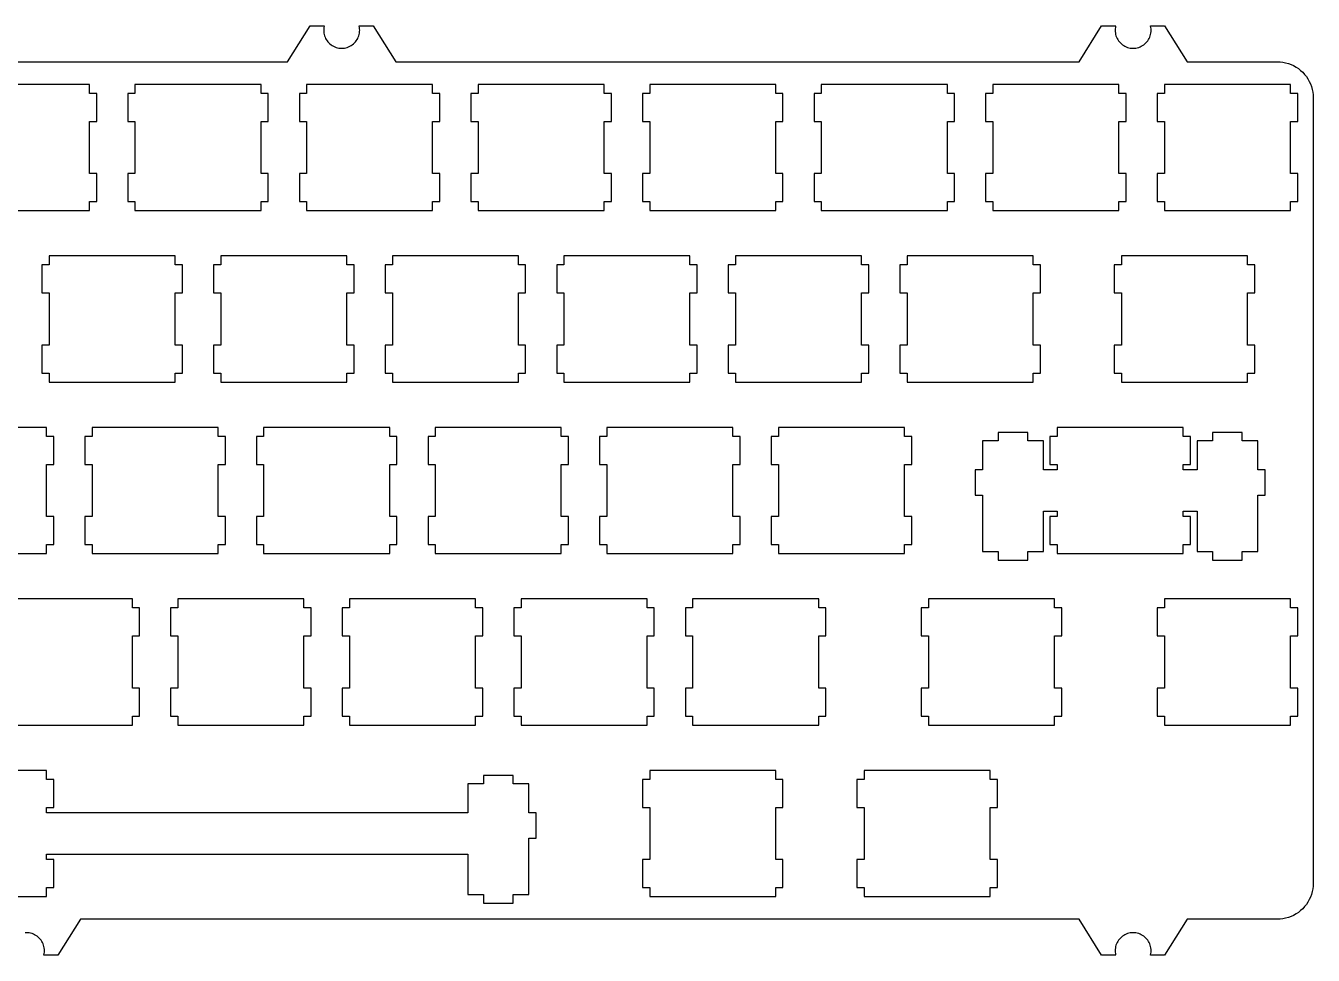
# Model space of a CAD drawing. Extents: x 0 to 286, y 0 to 103.
# Drawn here: x 142.9 to 285.8, y 0.1 to 103.3 of the extents above; entities that cross this region are included whole.
import ezdxf

# ---------------------------------------------------------------- set-up
doc = ezdxf.new("R2010")
doc.units = 0
doc.layers.get('0').update_dxf_attribs({"linetype": 'CONTINUOUS'})

msp = doc.modelspace()

# ---------------------------------------------------------------- linework, layer by layer
at = {"color": 0}
for p, q in [((171.97, 99.344), (174.469, 103.343)), ((174.469, 103.343), (176.033, 103.343)), ((175.975, 103), (175.97, 102.843)), ((175.995, 103.156), (175.975, 103)), ((176.025, 103.312), (175.995, 103.156)), ((176.033, 103.343), (176.025, 103.312)), ((179.915, 103.312), (179.906, 103.343)), ((179.906, 103.343), (181.47, 103.343)), ((179.944, 103.156), (179.915, 103.312)), ((179.964, 103), (179.944, 103.156)), ((179.97, 102.843), (179.964, 103)), ((181.47, 103.343), (183.969, 99.344)), ((259.846, 99.344), (262.345, 103.343)), ((262.345, 103.343), (263.91, 103.343)), ((263.852, 103), (263.846, 102.843)), ((263.87, 103.156), (263.852, 103)), ((263.901, 103.312), (263.87, 103.156)), ((263.91, 103.343), (263.901, 103.312)), ((267.79, 103.312), (267.781, 103.343)), ((267.781, 103.343), (269.346, 103.343)), ((267.82, 103.156), (267.79, 103.312)), ((267.838, 103), (267.82, 103.156)), ((267.845, 102.843), (267.838, 103)), ((269.346, 103.343), (271.846, 99.344)), ((175.97, 102.843), (175.975, 102.687)), ((175.975, 102.687), (175.995, 102.533)), ((175.995, 102.533), (176.025, 102.377)), ((176.025, 102.377), (176.068, 102.225)), ((176.068, 102.225), (176.121, 102.078)), ((176.121, 102.078), (176.188, 101.936)), ((176.188, 101.936), (176.265, 101.8)), ((176.265, 101.8), (176.352, 101.667)), ((176.352, 101.667), (176.448, 101.545)), ((176.448, 101.545), (176.556, 101.431)), ((179.383, 101.431), (179.491, 101.545)), ((179.491, 101.545), (179.587, 101.667)), ((179.587, 101.667), (179.674, 101.8)), ((179.674, 101.8), (179.751, 101.936)), ((179.751, 101.936), (179.818, 102.078)), ((179.818, 102.078), (179.871, 102.225)), ((179.871, 102.225), (179.915, 102.377)), ((179.915, 102.377), (179.944, 102.533)), ((179.944, 102.533), (179.964, 102.687)), ((179.964, 102.687), (179.97, 102.843)), ((263.846, 102.843), (263.852, 102.687)), ((263.852, 102.687), (263.87, 102.533)), ((263.87, 102.533), (263.901, 102.377)), ((263.901, 102.377), (263.943, 102.225)), ((263.943, 102.225), (263.998, 102.078)), ((263.998, 102.078), (264.062, 101.936)), ((264.062, 101.936), (264.14, 101.8)), ((264.14, 101.8), (264.226, 101.667)), ((264.226, 101.667), (264.324, 101.545)), ((264.324, 101.545), (264.43, 101.431)), ((267.26, 101.431), (267.366, 101.545)), ((267.366, 101.545), (267.463, 101.667)), ((267.463, 101.667), (267.55, 101.8)), ((267.55, 101.8), (267.627, 101.936)), ((267.627, 101.936), (267.692, 102.078)), ((267.692, 102.078), (267.747, 102.225)), ((267.747, 102.225), (267.79, 102.377)), ((267.79, 102.377), (267.82, 102.533)), ((267.82, 102.533), (267.838, 102.687)), ((267.838, 102.687), (267.845, 102.843)), ((176.556, 101.431), (176.671, 101.323)), ((176.671, 101.323), (176.794, 101.225)), ((176.794, 101.225), (176.925, 101.138)), ((176.925, 101.138), (177.061, 101.063)), ((177.061, 101.063), (177.205, 100.996)), ((177.205, 100.996), (177.352, 100.941)), ((177.352, 100.941), (177.502, 100.899)), ((177.502, 100.899), (177.657, 100.868)), ((177.657, 100.868), (177.812, 100.85)), ((177.812, 100.85), (177.969, 100.843)), ((177.969, 100.843), (178.127, 100.85)), ((178.127, 100.85), (178.282, 100.868)), ((178.282, 100.868), (178.437, 100.899)), ((178.437, 100.899), (178.588, 100.941)), ((178.588, 100.941), (178.734, 100.996)), ((178.734, 100.996), (178.878, 101.063)), ((178.878, 101.063), (179.015, 101.138)), ((179.015, 101.138), (179.146, 101.225)), ((179.146, 101.225), (179.269, 101.323)), ((179.269, 101.323), (179.383, 101.431)), ((264.43, 101.431), (264.546, 101.323)), ((264.546, 101.323), (264.67, 101.225)), ((264.67, 101.225), (264.801, 101.138)), ((264.801, 101.138), (264.938, 101.063)), ((264.938, 101.063), (265.079, 100.996)), ((265.079, 100.996), (265.227, 100.941)), ((265.227, 100.941), (265.379, 100.899)), ((265.379, 100.899), (265.533, 100.868)), ((265.533, 100.868), (265.689, 100.85)), ((265.689, 100.85), (265.846, 100.843)), ((265.846, 100.843), (266.002, 100.85)), ((266.002, 100.85), (266.158, 100.868)), ((266.158, 100.868), (266.311, 100.899)), ((266.311, 100.899), (266.464, 100.941)), ((266.464, 100.941), (266.61, 100.996)), ((266.61, 100.996), (266.752, 101.063)), ((266.752, 101.063), (266.89, 101.138)), ((266.89, 101.138), (267.021, 101.225)), ((267.021, 101.225), (267.144, 101.323)), ((267.144, 101.323), (267.26, 101.431)), ((113.969, 99.344), (171.97, 99.344)), ((183.969, 99.344), (259.846, 99.344)), ((271.846, 99.344), (281.846, 99.344)), ((281.846, 99.344), (282.159, 99.3316)), ((282.159, 99.3316), (282.47, 99.2946)), ((282.47, 99.2946), (282.779, 99.2325)), ((282.779, 99.2325), (283.082, 99.1485)), ((283.082, 99.1485), (283.376, 99.0395)), ((283.376, 99.0395), (283.661, 98.9087)), ((283.661, 98.9087), (283.935, 98.7559)), ((283.935, 98.7559), (284.197, 98.5806)), ((284.197, 98.5806), (284.442, 98.3851)), ((284.442, 98.3851), (284.674, 98.1728)), ((284.674, 98.1728), (284.887, 97.9413)), ((284.887, 97.9413), (285.081, 97.6962)), ((285.081, 97.6962), (285.255, 97.433)), ((285.255, 97.433), (285.41, 97.1585)), ((149.969, 96.8181), (135.97, 96.8181)), ((149.969, 95.8176), (149.969, 96.8181)), ((150.77, 95.8176), (149.969, 95.8176)), ((150.77, 92.7185), (150.77, 95.8176)), ((155.02, 95.8176), (154.22, 95.8176)), ((154.22, 95.8176), (154.22, 92.7185)), ((155.02, 96.8181), (155.02, 95.8176)), ((169.019, 96.8181), (155.02, 96.8181)), ((169.019, 95.8176), (169.019, 96.8181)), ((169.82, 95.8176), (169.019, 95.8176)), ((169.82, 92.7185), (169.82, 95.8176)), ((174.07, 95.8176), (173.27, 95.8176)), ((173.27, 95.8176), (173.27, 92.7185)), ((174.07, 96.8181), (174.07, 95.8176)), ((188.069, 96.8181), (174.07, 96.8181)), ((188.069, 95.8176), (188.069, 96.8181)), ((188.87, 95.8176), (188.069, 95.8176)), ((188.87, 92.7185), (188.87, 95.8176)), ((193.12, 95.8176), (192.32, 95.8176)), ((192.32, 95.8176), (192.32, 92.7185)), ((193.12, 96.8181), (193.12, 95.8176)), ((207.119, 96.8181), (193.12, 96.8181)), ((207.119, 95.8176), (207.119, 96.8181)), ((207.92, 95.8176), (207.119, 95.8176)), ((207.92, 92.7185), (207.92, 95.8176)), ((212.17, 95.8176), (211.37, 95.8176)), ((211.37, 95.8176), (211.37, 92.7185)), ((212.17, 96.8181), (212.17, 95.8176)), ((226.169, 96.8181), (212.17, 96.8181)), ((226.169, 95.8176), (226.169, 96.8181)), ((226.97, 95.8176), (226.169, 95.8176)), ((226.97, 92.7185), (226.97, 95.8176)), ((231.22, 95.8176), (230.42, 95.8176)), ((230.42, 95.8176), (230.42, 92.7185)), ((231.22, 96.8181), (231.22, 95.8176)), ((245.219, 96.8181), (231.22, 96.8181)), ((245.219, 95.8176), (245.219, 96.8181)), ((246.02, 95.8176), (245.219, 95.8176)), ((246.02, 92.7185), (246.02, 95.8176)), ((250.27, 95.8176), (249.47, 95.8176)), ((249.47, 95.8176), (249.47, 92.7185)), ((250.27, 96.8181), (250.27, 95.8176)), ((264.269, 96.8181), (250.27, 96.8181)), ((264.269, 95.8176), (264.269, 96.8181)), ((265.07, 95.8176), (264.269, 95.8176)), ((265.07, 92.7185), (265.07, 95.8176)), ((269.32, 95.8176), (268.52, 95.8176)), ((268.52, 95.8176), (268.52, 92.7185)), ((269.32, 96.8181), (269.32, 95.8176)), ((283.319, 96.8181), (269.32, 96.8181)), ((283.319, 95.8176), (283.319, 96.8181)), ((284.12, 95.8176), (283.319, 95.8176)), ((284.12, 92.7185), (284.12, 95.8176)), ((285.41, 97.1585), (285.54, 96.8745)), ((285.54, 96.8745), (285.649, 96.58)), ((285.649, 96.58), (285.735, 96.2766)), ((285.735, 96.2766), (285.796, 95.9693)), ((285.796, 95.9693), (285.833, 95.6564)), ((285.833, 95.6564), (285.845, 95.3452)), ((285.845, 95.3452), (285.845, 8.09322)), ((149.969, 86.9184), (149.969, 92.7185)), ((149.969, 92.7185), (150.77, 92.7185)), ((154.22, 92.7185), (155.02, 92.7185)), ((155.02, 92.7185), (155.02, 86.9184)), ((169.019, 86.9184), (169.019, 92.7185)), ((169.019, 92.7185), (169.82, 92.7185)), ((173.27, 92.7185), (174.07, 92.7185)), ((174.07, 92.7185), (174.07, 86.9184)), ((188.069, 86.9184), (188.069, 92.7185)), ((188.069, 92.7185), (188.87, 92.7185)), ((192.32, 92.7185), (193.12, 92.7185)), ((193.12, 92.7185), (193.12, 86.9184)), ((207.119, 86.9184), (207.119, 92.7185)), ((207.119, 92.7185), (207.92, 92.7185)), ((211.37, 92.7185), (212.17, 92.7185)), ((212.17, 92.7185), (212.17, 86.9184)), ((226.169, 86.9184), (226.169, 92.7185)), ((226.169, 92.7185), (226.97, 92.7185)), ((230.42, 92.7185), (231.22, 92.7185)), ((231.22, 92.7185), (231.22, 86.9184)), ((245.219, 86.9184), (245.219, 92.7185)), ((245.219, 92.7185), (246.02, 92.7185)), ((249.47, 92.7185), (250.27, 92.7185)), ((250.27, 92.7185), (250.27, 86.9184)), ((264.269, 86.9184), (264.269, 92.7185)), ((264.269, 92.7185), (265.07, 92.7185)), ((268.52, 92.7185), (269.32, 92.7185)), ((269.32, 92.7185), (269.32, 86.9184)), ((283.319, 86.9184), (283.319, 92.7185)), ((283.319, 92.7185), (284.12, 92.7185)), ((150.77, 86.9184), (149.969, 86.9184)), ((150.77, 83.8179), (150.77, 86.9184)), ((155.02, 86.9184), (154.22, 86.9184)), ((154.22, 86.9184), (154.22, 83.8179)), ((169.82, 86.9184), (169.019, 86.9184)), ((169.82, 83.8179), (169.82, 86.9184)), ((174.07, 86.9184), (173.27, 86.9184)), ((173.27, 86.9184), (173.27, 83.8179)), ((188.87, 86.9184), (188.069, 86.9184)), ((188.87, 83.8179), (188.87, 86.9184)), ((193.12, 86.9184), (192.32, 86.9184)), ((192.32, 86.9184), (192.32, 83.8179)), ((207.92, 86.9184), (207.119, 86.9184)), ((207.92, 83.8179), (207.92, 86.9184)), ((212.17, 86.9184), (211.37, 86.9184)), ((211.37, 86.9184), (211.37, 83.8179)), ((226.97, 86.9184), (226.169, 86.9184)), ((226.97, 83.8179), (226.97, 86.9184)), ((231.22, 86.9184), (230.42, 86.9184)), ((230.42, 86.9184), (230.42, 83.8179)), ((246.02, 86.9184), (245.219, 86.9184)), ((246.02, 83.8179), (246.02, 86.9184)), ((250.27, 86.9184), (249.47, 86.9184)), ((249.47, 86.9184), (249.47, 83.8179)), ((265.07, 86.9184), (264.269, 86.9184)), ((265.07, 83.8179), (265.07, 86.9184)), ((269.32, 86.9184), (268.52, 86.9184)), ((268.52, 86.9184), (268.52, 83.8179)), ((284.12, 86.9184), (283.319, 86.9184)), ((284.12, 83.8179), (284.12, 86.9184)), ((149.969, 82.8188), (149.969, 83.8179)), ((149.969, 83.8179), (150.77, 83.8179)), ((154.22, 83.8179), (155.02, 83.8179)), ((155.02, 83.8179), (155.02, 82.8188)), ((169.019, 82.8188), (169.019, 83.8179)), ((169.019, 83.8179), (169.82, 83.8179)), ((173.27, 83.8179), (174.07, 83.8179)), ((174.07, 83.8179), (174.07, 82.8188)), ((188.069, 82.8188), (188.069, 83.8179)), ((188.069, 83.8179), (188.87, 83.8179)), ((192.32, 83.8179), (193.12, 83.8179)), ((193.12, 83.8179), (193.12, 82.8188)), ((207.119, 82.8188), (207.119, 83.8179)), ((207.119, 83.8179), (207.92, 83.8179)), ((211.37, 83.8179), (212.17, 83.8179)), ((212.17, 83.8179), (212.17, 82.8188)), ((226.169, 82.8188), (226.169, 83.8179)), ((226.169, 83.8179), (226.97, 83.8179)), ((230.42, 83.8179), (231.22, 83.8179)), ((231.22, 83.8179), (231.22, 82.8188)), ((245.219, 82.8188), (245.219, 83.8179)), ((245.219, 83.8179), (246.02, 83.8179)), ((249.47, 83.8179), (250.27, 83.8179)), ((250.27, 83.8179), (250.27, 82.8188)), ((264.269, 82.8188), (264.269, 83.8179)), ((264.269, 83.8179), (265.07, 83.8179)), ((268.52, 83.8179), (269.32, 83.8179)), ((269.32, 83.8179), (269.32, 82.8188)), ((283.319, 82.8188), (283.319, 83.8179)), ((283.319, 83.8179), (284.12, 83.8179)), ((135.97, 82.8188), (149.969, 82.8188)), ((155.02, 82.8188), (169.019, 82.8188)), ((174.07, 82.8188), (188.069, 82.8188)), ((193.12, 82.8188), (207.119, 82.8188)), ((212.17, 82.8188), (226.169, 82.8188)), ((231.22, 82.8188), (245.219, 82.8188)), ((250.27, 82.8188), (264.269, 82.8188)), ((269.32, 82.8188), (283.319, 82.8188)), ((145.495, 77.7681), (145.495, 76.7676)), ((159.494, 77.7681), (145.495, 77.7681)), ((159.494, 76.7676), (159.494, 77.7681)), ((164.545, 77.7681), (164.545, 76.7676)), ((178.544, 77.7681), (164.545, 77.7681)), ((178.544, 76.7676), (178.544, 77.7681)), ((183.595, 77.7681), (183.595, 76.7676)), ((197.594, 77.7681), (183.595, 77.7681)), ((197.594, 76.7676), (197.594, 77.7681)), ((202.645, 77.7681), (202.645, 76.7676)), ((216.644, 77.7681), (202.645, 77.7681)), ((216.644, 76.7676), (216.644, 77.7681)), ((221.695, 77.7681), (221.695, 76.7676)), ((235.694, 77.7681), (221.695, 77.7681)), ((235.694, 76.7676), (235.694, 77.7681)), ((240.745, 77.7681), (240.745, 76.7676)), ((254.744, 77.7681), (240.745, 77.7681)), ((254.744, 76.7676), (254.744, 77.7681)), ((264.557, 77.7681), (264.557, 76.7676)), ((278.557, 77.7681), (264.557, 77.7681)), ((278.557, 76.7676), (278.557, 77.7681)), ((145.495, 76.7676), (144.695, 76.7676)), ((144.695, 76.7676), (144.695, 73.6685)), ((160.295, 76.7676), (159.494, 76.7676)), ((160.295, 73.6685), (160.295, 76.7676)), ((164.545, 76.7676), (163.745, 76.7676)), ((163.745, 76.7676), (163.745, 73.6685)), ((179.345, 76.7676), (178.544, 76.7676)), ((179.345, 73.6685), (179.345, 76.7676)), ((183.595, 76.7676), (182.795, 76.7676)), ((182.795, 76.7676), (182.795, 73.6685)), ((198.395, 76.7676), (197.594, 76.7676)), ((198.395, 73.6685), (198.395, 76.7676)), ((202.645, 76.7676), (201.845, 76.7676)), ((201.845, 76.7676), (201.845, 73.6685)), ((217.445, 76.7676), (216.644, 76.7676)), ((217.445, 73.6685), (217.445, 76.7676)), ((221.695, 76.7676), (220.895, 76.7676)), ((220.895, 76.7676), (220.895, 73.6685)), ((236.495, 76.7676), (235.694, 76.7676)), ((236.495, 73.6685), (236.495, 76.7676)), ((240.745, 76.7676), (239.945, 76.7676)), ((239.945, 76.7676), (239.945, 73.6685)), ((255.545, 76.7676), (254.744, 76.7676)), ((255.545, 73.6685), (255.545, 76.7676)), ((264.557, 76.7676), (263.756, 76.7676)), ((263.756, 76.7676), (263.756, 73.6685)), ((279.357, 76.7676), (278.557, 76.7676)), ((279.357, 73.6685), (279.357, 76.7676)), ((144.695, 73.6685), (145.495, 73.6685)), ((145.495, 73.6685), (145.495, 67.8684)), ((159.494, 67.8684), (159.494, 73.6685)), ((159.494, 73.6685), (160.295, 73.6685)), ((163.745, 73.6685), (164.545, 73.6685)), ((164.545, 73.6685), (164.545, 67.8684)), ((178.544, 67.8684), (178.544, 73.6685)), ((178.544, 73.6685), (179.345, 73.6685)), ((182.795, 73.6685), (183.595, 73.6685)), ((183.595, 73.6685), (183.595, 67.8684)), ((197.594, 67.8684), (197.594, 73.6685)), ((197.594, 73.6685), (198.395, 73.6685)), ((201.845, 73.6685), (202.645, 73.6685)), ((202.645, 73.6685), (202.645, 67.8684)), ((216.644, 67.8684), (216.644, 73.6685)), ((216.644, 73.6685), (217.445, 73.6685)), ((220.895, 73.6685), (221.695, 73.6685)), ((221.695, 73.6685), (221.695, 67.8684)), ((235.694, 67.8684), (235.694, 73.6685)), ((235.694, 73.6685), (236.495, 73.6685)), ((239.945, 73.6685), (240.745, 73.6685)), ((240.745, 73.6685), (240.745, 67.8684)), ((254.744, 67.8684), (254.744, 73.6685)), ((254.744, 73.6685), (255.545, 73.6685)), ((263.756, 73.6685), (264.557, 73.6685)), ((264.557, 73.6685), (264.557, 67.8684)), ((278.557, 67.8684), (278.557, 73.6685)), ((278.557, 73.6685), (279.357, 73.6685)), ((145.495, 67.8684), (144.695, 67.8684)), ((144.695, 67.8684), (144.695, 64.7679)), ((160.295, 67.8684), (159.494, 67.8684)), ((160.295, 64.7679), (160.295, 67.8684)), ((164.545, 67.8684), (163.745, 67.8684)), ((163.745, 67.8684), (163.745, 64.7679)), ((179.345, 67.8684), (178.544, 67.8684)), ((179.345, 64.7679), (179.345, 67.8684)), ((183.595, 67.8684), (182.795, 67.8684)), ((182.795, 67.8684), (182.795, 64.7679)), ((198.395, 67.8684), (197.594, 67.8684)), ((198.395, 64.7679), (198.395, 67.8684)), ((202.645, 67.8684), (201.845, 67.8684)), ((201.845, 67.8684), (201.845, 64.7679)), ((217.445, 67.8684), (216.644, 67.8684)), ((217.445, 64.7679), (217.445, 67.8684)), ((221.695, 67.8684), (220.895, 67.8684)), ((220.895, 67.8684), (220.895, 64.7679)), ((236.495, 67.8684), (235.694, 67.8684)), ((236.495, 64.7679), (236.495, 67.8684)), ((240.745, 67.8684), (239.945, 67.8684)), ((239.945, 67.8684), (239.945, 64.7679)), ((255.545, 67.8684), (254.744, 67.8684)), ((255.545, 64.7679), (255.545, 67.8684)), ((264.557, 67.8684), (263.756, 67.8684)), ((263.756, 67.8684), (263.756, 64.7679)), ((279.357, 67.8684), (278.557, 67.8684)), ((279.357, 64.7679), (279.357, 67.8684)), ((144.695, 64.7679), (145.495, 64.7679)), ((145.495, 64.7679), (145.495, 63.7688)), ((159.494, 63.7688), (159.494, 64.7679)), ((159.494, 64.7679), (160.295, 64.7679)), ((163.745, 64.7679), (164.545, 64.7679)), ((164.545, 64.7679), (164.545, 63.7688)), ((178.544, 63.7688), (178.544, 64.7679)), ((178.544, 64.7679), (179.345, 64.7679)), ((182.795, 64.7679), (183.595, 64.7679)), ((183.595, 64.7679), (183.595, 63.7688)), ((197.594, 63.7688), (197.594, 64.7679)), ((197.594, 64.7679), (198.395, 64.7679)), ((201.845, 64.7679), (202.645, 64.7679)), ((202.645, 64.7679), (202.645, 63.7688)), ((216.644, 63.7688), (216.644, 64.7679)), ((216.644, 64.7679), (217.445, 64.7679)), ((220.895, 64.7679), (221.695, 64.7679)), ((221.695, 64.7679), (221.695, 63.7688)), ((235.694, 63.7688), (235.694, 64.7679)), ((235.694, 64.7679), (236.495, 64.7679)), ((239.945, 64.7679), (240.745, 64.7679)), ((240.745, 64.7679), (240.745, 63.7688)), ((254.744, 63.7688), (254.744, 64.7679)), ((254.744, 64.7679), (255.545, 64.7679)), ((263.756, 64.7679), (264.557, 64.7679)), ((264.557, 64.7679), (264.557, 63.7688)), ((278.557, 63.7688), (278.557, 64.7679)), ((278.557, 64.7679), (279.357, 64.7679)), ((145.495, 63.7688), (159.494, 63.7688)), ((164.545, 63.7688), (178.544, 63.7688)), ((183.595, 63.7688), (197.594, 63.7688)), ((202.645, 63.7688), (216.644, 63.7688)), ((221.695, 63.7688), (235.694, 63.7688)), ((240.745, 63.7688), (254.744, 63.7688)), ((264.557, 63.7688), (278.557, 63.7688)), ((145.207, 58.7181), (131.207, 58.7181)), ((145.207, 57.7176), (145.207, 58.7181)), ((150.257, 58.7181), (150.257, 57.7176)), ((164.257, 58.7181), (150.257, 58.7181)), ((164.257, 57.7176), (164.257, 58.7181)), ((169.307, 58.7181), (169.307, 57.7176)), ((183.307, 58.7181), (169.307, 58.7181)), ((183.307, 57.7176), (183.307, 58.7181)), ((188.357, 58.7181), (188.357, 57.7176)), ((202.357, 58.7181), (188.357, 58.7181)), ((202.357, 57.7176), (202.357, 58.7181)), ((207.407, 58.7181), (207.407, 57.7176)), ((221.407, 58.7181), (207.407, 58.7181)), ((221.407, 57.7176), (221.407, 58.7181)), ((226.457, 58.7181), (226.457, 57.7176)), ((240.457, 58.7181), (226.457, 58.7181)), ((240.457, 57.7176), (240.457, 58.7181)), ((257.413, 58.7181), (257.413, 57.7176)), ((271.413, 58.7181), (257.413, 58.7181)), ((271.413, 57.7176), (271.413, 58.7181)), ((146.007, 57.7176), (145.207, 57.7176)), ((146.007, 54.6185), (146.007, 57.7176)), ((150.257, 57.7176), (149.456, 57.7176)), ((149.456, 57.7176), (149.456, 54.6185)), ((165.057, 57.7176), (164.257, 57.7176)), ((165.057, 54.6185), (165.057, 57.7176)), ((169.307, 57.7176), (168.506, 57.7176)), ((168.506, 57.7176), (168.506, 54.6185)), ((184.107, 57.7176), (183.307, 57.7176)), ((184.107, 54.6185), (184.107, 57.7176)), ((188.357, 57.7176), (187.556, 57.7176)), ((187.556, 57.7176), (187.556, 54.6185)), ((203.157, 57.7176), (202.357, 57.7176)), ((203.157, 54.6185), (203.157, 57.7176)), ((207.407, 57.7176), (206.606, 57.7176)), ((206.606, 57.7176), (206.606, 54.6185)), ((222.207, 57.7176), (221.407, 57.7176)), ((222.207, 54.6185), (222.207, 57.7176)), ((226.457, 57.7176), (225.656, 57.7176)), ((225.656, 57.7176), (225.656, 54.6185)), ((241.257, 57.7176), (240.457, 57.7176)), ((241.257, 54.6185), (241.257, 57.7176)), ((250.862, 57.2477), (249.138, 57.2477)), ((249.138, 57.2477), (249.138, 54.0177)), ((254.161, 58.1685), (250.862, 58.1685)), ((250.862, 58.1685), (250.862, 57.2477)), ((254.161, 57.2477), (254.161, 58.1685)), ((255.888, 57.2477), (254.161, 57.2477)), ((255.888, 54.0177), (255.888, 57.2477)), ((257.413, 57.7176), (256.611, 57.7176)), ((256.611, 57.7176), (256.611, 54.6185)), ((272.212, 57.7176), (271.413, 57.7176)), ((272.212, 54.6185), (272.212, 57.7176)), ((274.662, 57.2477), (272.939, 57.2477)), ((272.939, 57.2477), (272.939, 54.0177)), ((277.963, 58.1685), (274.662, 58.1685)), ((274.662, 58.1685), (274.662, 57.2477)), ((277.963, 57.2477), (277.963, 58.1685)), ((279.688, 57.2477), (277.963, 57.2477)), ((279.688, 54.0177), (279.688, 57.2477)), ((145.207, 48.8184), (145.207, 54.6185)), ((145.207, 54.6185), (146.007, 54.6185)), ((149.456, 54.6185), (150.257, 54.6185)), ((150.257, 54.6185), (150.257, 48.8184)), ((164.257, 48.8184), (164.257, 54.6185)), ((164.257, 54.6185), (165.057, 54.6185)), ((168.506, 54.6185), (169.307, 54.6185)), ((169.307, 54.6185), (169.307, 48.8184)), ((183.307, 48.8184), (183.307, 54.6185)), ((183.307, 54.6185), (184.107, 54.6185)), ((187.556, 54.6185), (188.357, 54.6185)), ((188.357, 54.6185), (188.357, 48.8184)), ((202.357, 48.8184), (202.357, 54.6185)), ((202.357, 54.6185), (203.157, 54.6185)), ((206.606, 54.6185), (207.407, 54.6185)), ((207.407, 54.6185), (207.407, 48.8184)), ((221.407, 48.8184), (221.407, 54.6185)), ((221.407, 54.6185), (222.207, 54.6185)), ((225.656, 54.6185), (226.457, 54.6185)), ((226.457, 54.6185), (226.457, 48.8184)), ((240.457, 48.8184), (240.457, 54.6185)), ((240.457, 54.6185), (241.257, 54.6185)), ((256.611, 54.6185), (257.413, 54.6185)), ((257.413, 54.6185), (257.413, 54.0177)), ((271.413, 54.0177), (271.413, 54.6185)), ((271.413, 54.6185), (272.212, 54.6185)), ((249.138, 54.0177), (248.313, 54.0177)), ((248.313, 54.0177), (248.313, 51.2191)), ((257.413, 54.0177), (255.888, 54.0177)), ((272.939, 54.0177), (271.413, 54.0177)), ((280.512, 54.0177), (279.688, 54.0177)), ((280.512, 51.2191), (280.512, 54.0177)), ((248.313, 51.2191), (249.138, 51.2191)), ((249.138, 51.2191), (249.138, 44.9488)), ((279.688, 44.9488), (279.688, 51.2191)), ((279.688, 51.2191), (280.512, 51.2191)), ((146.007, 48.8184), (145.207, 48.8184)), ((146.007, 45.7179), (146.007, 48.8184)), ((150.257, 48.8184), (149.456, 48.8184)), ((149.456, 48.8184), (149.456, 45.7179)), ((165.057, 48.8184), (164.257, 48.8184)), ((165.057, 45.7179), (165.057, 48.8184)), ((169.307, 48.8184), (168.506, 48.8184)), ((168.506, 48.8184), (168.506, 45.7179)), ((184.107, 48.8184), (183.307, 48.8184)), ((184.107, 45.7179), (184.107, 48.8184)), ((188.357, 48.8184), (187.556, 48.8184)), ((187.556, 48.8184), (187.556, 45.7179)), ((203.157, 48.8184), (202.357, 48.8184)), ((203.157, 45.7179), (203.157, 48.8184)), ((207.407, 48.8184), (206.606, 48.8184)), ((206.606, 48.8184), (206.606, 45.7179)), ((222.207, 48.8184), (221.407, 48.8184)), ((222.207, 45.7179), (222.207, 48.8184)), ((226.457, 48.8184), (225.656, 48.8184)), ((225.656, 48.8184), (225.656, 45.7179)), ((241.257, 48.8184), (240.457, 48.8184)), ((241.257, 45.7179), (241.257, 48.8184)), ((255.888, 44.9488), (255.888, 49.4178)), ((255.888, 49.4178), (257.413, 49.4178)), ((257.413, 48.8184), (256.611, 48.8184)), ((256.611, 48.8184), (256.611, 45.7179)), ((257.413, 49.4178), (257.413, 48.8184)), ((271.413, 48.8184), (271.413, 49.4178)), ((271.413, 49.4178), (272.939, 49.4178)), ((272.212, 48.8184), (271.413, 48.8184)), ((272.212, 45.7179), (272.212, 48.8184)), ((272.939, 49.4178), (272.939, 44.9488)), ((131.207, 44.7188), (145.207, 44.7188)), ((145.207, 44.7188), (145.207, 45.7179)), ((145.207, 45.7179), (146.007, 45.7179)), ((149.456, 45.7179), (150.257, 45.7179)), ((150.257, 45.7179), (150.257, 44.7188)), ((150.257, 44.7188), (164.257, 44.7188)), ((164.257, 44.7188), (164.257, 45.7179)), ((164.257, 45.7179), (165.057, 45.7179)), ((168.506, 45.7179), (169.307, 45.7179)), ((169.307, 45.7179), (169.307, 44.7188)), ((169.307, 44.7188), (183.307, 44.7188)), ((183.307, 44.7188), (183.307, 45.7179)), ((183.307, 45.7179), (184.107, 45.7179)), ((187.556, 45.7179), (188.357, 45.7179)), ((188.357, 45.7179), (188.357, 44.7188)), ((188.357, 44.7188), (202.357, 44.7188)), ((202.357, 44.7188), (202.357, 45.7179)), ((202.357, 45.7179), (203.157, 45.7179)), ((206.606, 45.7179), (207.407, 45.7179)), ((207.407, 45.7179), (207.407, 44.7188)), ((207.407, 44.7188), (221.407, 44.7188)), ((221.407, 44.7188), (221.407, 45.7179)), ((221.407, 45.7179), (222.207, 45.7179)), ((225.656, 45.7179), (226.457, 45.7179)), ((226.457, 45.7179), (226.457, 44.7188)), ((226.457, 44.7188), (240.457, 44.7188)), ((240.457, 44.7188), (240.457, 45.7179)), ((240.457, 45.7179), (241.257, 45.7179)), ((249.138, 44.9488), (250.862, 44.9488)), ((250.862, 44.9488), (250.862, 43.9678)), ((254.161, 43.9678), (254.161, 44.9488)), ((254.161, 44.9488), (255.888, 44.9488)), ((256.611, 45.7179), (257.413, 45.7179)), ((257.413, 45.7179), (257.413, 44.7188)), ((257.413, 44.7188), (271.413, 44.7188)), ((271.413, 44.7188), (271.413, 45.7179)), ((271.413, 45.7179), (272.212, 45.7179)), ((272.939, 44.9488), (274.662, 44.9488)), ((274.662, 44.9488), (274.662, 43.9678)), ((277.963, 43.9678), (277.963, 44.9488)), ((277.963, 44.9488), (279.688, 44.9488)), ((250.862, 43.9678), (254.161, 43.9678)), ((274.662, 43.9678), (277.963, 43.9678)), ((154.732, 39.6681), (140.732, 39.6681)), ((154.732, 38.6676), (154.732, 39.6681)), ((155.532, 38.6676), (154.732, 38.6676)), ((155.532, 35.5685), (155.532, 38.6676)), ((159.782, 38.6676), (158.981, 38.6676)), ((158.981, 38.6676), (158.981, 35.5685)), ((159.782, 39.6681), (159.782, 38.6676)), ((173.782, 39.6681), (159.782, 39.6681)), ((173.782, 38.6676), (173.782, 39.6681)), ((174.582, 38.6676), (173.782, 38.6676)), ((174.582, 35.5685), (174.582, 38.6676)), ((178.832, 38.6676), (178.031, 38.6676)), ((178.031, 38.6676), (178.031, 35.5685)), ((178.832, 39.6681), (178.832, 38.6676)), ((192.832, 39.6681), (178.832, 39.6681)), ((192.832, 38.6676), (192.832, 39.6681)), ((193.632, 38.6676), (192.832, 38.6676)), ((193.632, 35.5685), (193.632, 38.6676)), ((197.882, 38.6676), (197.081, 38.6676)), ((197.081, 38.6676), (197.081, 35.5685)), ((197.882, 39.6681), (197.882, 38.6676)), ((211.882, 39.6681), (197.882, 39.6681)), ((211.882, 38.6676), (211.882, 39.6681)), ((212.682, 38.6676), (211.882, 38.6676)), ((212.682, 35.5685), (212.682, 38.6676)), ((216.932, 38.6676), (216.131, 38.6676)), ((216.131, 38.6676), (216.131, 35.5685)), ((216.932, 39.6681), (216.932, 38.6676)), ((230.932, 39.6681), (216.932, 39.6681)), ((230.932, 38.6676), (230.932, 39.6681)), ((231.732, 38.6676), (230.932, 38.6676)), ((231.732, 35.5685), (231.732, 38.6676)), ((243.126, 38.6676), (242.325, 38.6676)), ((242.325, 38.6676), (242.325, 35.5685)), ((243.126, 39.6681), (243.126, 38.6676)), ((257.125, 39.6681), (243.126, 39.6681)), ((257.125, 38.6676), (257.125, 39.6681)), ((257.926, 38.6676), (257.125, 38.6676)), ((257.926, 35.5685), (257.926, 38.6676)), ((269.32, 38.6676), (268.52, 38.6676)), ((268.52, 38.6676), (268.52, 35.5685)), ((269.32, 39.6681), (269.32, 38.6676)), ((283.319, 39.6681), (269.32, 39.6681)), ((283.319, 38.6676), (283.319, 39.6681)), ((284.12, 38.6676), (283.319, 38.6676)), ((284.12, 35.5685), (284.12, 38.6676)), ((154.732, 29.7684), (154.732, 35.5685)), ((154.732, 35.5685), (155.532, 35.5685)), ((158.981, 35.5685), (159.782, 35.5685)), ((159.782, 35.5685), (159.782, 29.7684)), ((173.782, 29.7684), (173.782, 35.5685)), ((173.782, 35.5685), (174.582, 35.5685)), ((178.031, 35.5685), (178.832, 35.5685)), ((178.832, 35.5685), (178.832, 29.7684)), ((192.832, 29.7684), (192.832, 35.5685)), ((192.832, 35.5685), (193.632, 35.5685)), ((197.081, 35.5685), (197.882, 35.5685)), ((197.882, 35.5685), (197.882, 29.7684)), ((211.882, 29.7684), (211.882, 35.5685)), ((211.882, 35.5685), (212.682, 35.5685)), ((216.131, 35.5685), (216.932, 35.5685)), ((216.932, 35.5685), (216.932, 29.7684)), ((230.932, 29.7684), (230.932, 35.5685)), ((230.932, 35.5685), (231.732, 35.5685)), ((242.325, 35.5685), (243.126, 35.5685)), ((243.126, 35.5685), (243.126, 29.7684)), ((257.125, 29.7684), (257.125, 35.5685)), ((257.125, 35.5685), (257.926, 35.5685)), ((268.52, 35.5685), (269.32, 35.5685)), ((269.32, 35.5685), (269.32, 29.7684)), ((283.319, 29.7684), (283.319, 35.5685)), ((283.319, 35.5685), (284.12, 35.5685)), ((155.532, 29.7684), (154.732, 29.7684)), ((155.532, 26.6678), (155.532, 29.7684)), ((159.782, 29.7684), (158.981, 29.7684)), ((158.981, 29.7684), (158.981, 26.6678)), ((174.582, 29.7684), (173.782, 29.7684)), ((174.582, 26.6678), (174.582, 29.7684)), ((178.832, 29.7684), (178.031, 29.7684)), ((178.031, 29.7684), (178.031, 26.6678)), ((193.632, 29.7684), (192.832, 29.7684)), ((193.632, 26.6678), (193.632, 29.7684)), ((197.882, 29.7684), (197.081, 29.7684)), ((197.081, 29.7684), (197.081, 26.6678)), ((212.682, 29.7684), (211.882, 29.7684)), ((212.682, 26.6678), (212.682, 29.7684)), ((216.932, 29.7684), (216.131, 29.7684)), ((216.131, 29.7684), (216.131, 26.6678)), ((231.732, 29.7684), (230.932, 29.7684)), ((231.732, 26.6678), (231.732, 29.7684)), ((243.126, 29.7684), (242.325, 29.7684)), ((242.325, 29.7684), (242.325, 26.6678)), ((257.926, 29.7684), (257.125, 29.7684)), ((257.926, 26.6678), (257.926, 29.7684)), ((269.32, 29.7684), (268.52, 29.7684)), ((268.52, 29.7684), (268.52, 26.6678)), ((284.12, 29.7684), (283.319, 29.7684)), ((284.12, 26.6678), (284.12, 29.7684)), ((154.732, 25.6687), (154.732, 26.6678)), ((154.732, 26.6678), (155.532, 26.6678)), ((158.981, 26.6678), (159.782, 26.6678)), ((159.782, 26.6678), (159.782, 25.6687)), ((173.782, 25.6687), (173.782, 26.6678)), ((173.782, 26.6678), (174.582, 26.6678)), ((178.031, 26.6678), (178.832, 26.6678)), ((178.832, 26.6678), (178.832, 25.6687)), ((192.832, 25.6687), (192.832, 26.6678)), ((192.832, 26.6678), (193.632, 26.6678)), ((197.081, 26.6678), (197.882, 26.6678)), ((197.882, 26.6678), (197.882, 25.6687)), ((211.882, 25.6687), (211.882, 26.6678)), ((211.882, 26.6678), (212.682, 26.6678)), ((216.131, 26.6678), (216.932, 26.6678)), ((216.932, 26.6678), (216.932, 25.6687)), ((230.932, 25.6687), (230.932, 26.6678)), ((230.932, 26.6678), (231.732, 26.6678)), ((242.325, 26.6678), (243.126, 26.6678)), ((243.126, 26.6678), (243.126, 25.6687)), ((257.125, 25.6687), (257.125, 26.6678)), ((257.125, 26.6678), (257.926, 26.6678)), ((268.52, 26.6678), (269.32, 26.6678)), ((269.32, 26.6678), (269.32, 25.6687)), ((283.319, 25.6687), (283.319, 26.6678)), ((283.319, 26.6678), (284.12, 26.6678)), ((140.732, 25.6687), (154.732, 25.6687)), ((159.782, 25.6687), (173.782, 25.6687)), ((178.832, 25.6687), (192.832, 25.6687)), ((197.882, 25.6687), (211.882, 25.6687)), ((216.932, 25.6687), (230.932, 25.6687)), ((243.126, 25.6687), (257.125, 25.6687)), ((269.32, 25.6687), (283.319, 25.6687)), ((145.207, 20.6182), (131.207, 20.6182)), ((145.207, 19.6178), (145.207, 20.6182)), ((197.007, 20.0711), (193.707, 20.0711)), ((193.707, 20.0711), (193.707, 19.1478)), ((197.007, 19.1478), (197.007, 20.0711)), ((212.17, 20.6182), (212.17, 19.6178)), ((226.169, 20.6182), (212.17, 20.6182)), ((226.169, 19.6178), (226.169, 20.6182)), ((235.982, 20.6182), (235.982, 19.6178)), ((249.982, 20.6182), (235.982, 20.6182)), ((249.982, 19.6178), (249.982, 20.6182)), ((146.007, 19.6178), (145.207, 19.6178)), ((146.007, 16.5185), (146.007, 19.6178)), ((193.707, 19.1478), (191.981, 19.1478)), ((191.981, 19.1478), (191.981, 15.9177)), ((198.732, 19.1478), (197.007, 19.1478)), ((198.732, 15.9177), (198.732, 19.1478)), ((212.17, 19.6178), (211.37, 19.6178)), ((211.37, 19.6178), (211.37, 16.5185)), ((226.97, 19.6178), (226.169, 19.6178)), ((226.97, 16.5185), (226.97, 19.6178)), ((235.982, 19.6178), (235.181, 19.6178)), ((235.181, 19.6178), (235.181, 16.5185)), ((250.782, 19.6178), (249.982, 19.6178)), ((250.782, 16.5185), (250.782, 19.6178)), ((145.207, 15.9177), (145.207, 16.5185)), ((145.207, 16.5185), (146.007, 16.5185)), ((191.981, 15.9177), (145.207, 15.9177)), ((199.557, 15.9177), (198.732, 15.9177)), ((199.557, 13.1189), (199.557, 15.9177)), ((211.37, 16.5185), (212.17, 16.5185)), ((212.17, 16.5185), (212.17, 10.7184)), ((226.169, 10.7184), (226.169, 16.5185)), ((226.169, 16.5185), (226.97, 16.5185)), ((235.181, 16.5185), (235.982, 16.5185)), ((235.982, 16.5185), (235.982, 10.7184)), ((249.982, 10.7184), (249.982, 16.5185)), ((249.982, 16.5185), (250.782, 16.5185)), ((198.732, 6.84886), (198.732, 13.1189)), ((198.732, 13.1189), (199.557, 13.1189)), ((145.207, 10.7184), (145.207, 11.3192)), ((145.207, 11.3192), (191.981, 11.3192)), ((146.007, 10.7184), (145.207, 10.7184)), ((146.007, 7.61781), (146.007, 10.7184)), ((191.981, 11.3192), (191.981, 6.84886)), ((212.17, 10.7184), (211.37, 10.7184)), ((211.37, 10.7184), (211.37, 7.61781)), ((226.97, 10.7184), (226.169, 10.7184)), ((226.97, 7.61781), (226.97, 10.7184)), ((235.982, 10.7184), (235.181, 10.7184)), ((235.181, 10.7184), (235.181, 7.61781)), ((250.782, 10.7184), (249.982, 10.7184)), ((250.782, 7.61781), (250.782, 10.7184)), ((145.207, 6.61871), (145.207, 7.61781)), ((145.207, 7.61781), (146.007, 7.61781)), ((211.37, 7.61781), (212.17, 7.61781)), ((212.17, 7.61781), (212.17, 6.61871)), ((226.169, 6.61871), (226.169, 7.61781)), ((226.169, 7.61781), (226.97, 7.61781)), ((235.181, 7.61781), (235.982, 7.61781)), ((235.982, 7.61781), (235.982, 6.61871)), ((249.982, 6.61871), (249.982, 7.61781)), ((249.982, 7.61781), (250.782, 7.61781)), ((285.735, 7.15892), (285.649, 6.85712)), ((285.796, 7.4676), (285.735, 7.15892)), ((285.833, 7.77903), (285.796, 7.4676)), ((285.845, 8.09322), (285.833, 7.77903)), ((131.207, 6.61871), (145.207, 6.61871)), ((191.981, 6.84886), (193.707, 6.84886)), ((193.707, 6.84886), (193.707, 5.86768)), ((193.707, 5.86768), (197.007, 5.86768)), ((197.007, 5.86768), (197.007, 6.84886)), ((197.007, 6.84886), (198.732, 6.84886)), ((212.17, 6.61871), (226.169, 6.61871)), ((235.982, 6.61871), (249.982, 6.61871)), ((285.081, 5.74089), (284.887, 5.49561)), ((285.255, 6.0041), (285.081, 5.74089)), ((285.41, 6.27697), (285.255, 6.0041)), ((285.54, 6.56361), (285.41, 6.27697)), ((285.649, 6.85712), (285.54, 6.56361)), ((283.376, 4.3973), (283.082, 4.28847)), ((283.661, 4.52822), (283.376, 4.3973)), ((283.935, 4.68256), (283.661, 4.52822)), ((284.197, 4.85757), (283.935, 4.68256)), ((284.442, 5.05051), (284.197, 4.85757)), ((284.674, 5.26411), (284.442, 5.05051)), ((284.887, 5.49561), (284.674, 5.26411)), ((148.97, 4.09416), (146.47, 0.09508)), ((259.847, 4.09416), (148.97, 4.09416)), ((262.345, 0.09508), (259.847, 4.09416)), ((271.844, 4.09416), (269.346, 0.09508)), ((281.846, 4.09416), (271.844, 4.09416)), ((282.159, 4.10517), (281.846, 4.09416)), ((282.47, 4.14239), (282.159, 4.10517)), ((282.779, 4.20303), (282.47, 4.14239)), ((283.082, 4.28847), (282.779, 4.20303)), ((142.97, 2.59485), (142.813, 2.58658)), ((143.127, 2.58658), (142.97, 2.59485)), ((143.283, 2.56866), (143.127, 2.58658)), ((143.437, 2.53697), (143.283, 2.56866)), ((143.588, 2.49563), (143.437, 2.53697)), ((143.735, 2.44051), (143.588, 2.49563)), ((143.878, 2.37574), (143.735, 2.44051)), ((144.014, 2.29995), (143.878, 2.37574)), ((144.146, 2.21175), (144.014, 2.29995)), ((144.268, 2.11253), (144.146, 2.21175)), ((144.384, 2.0078), (144.268, 2.11253)), ((144.491, 1.89067), (144.384, 2.0078)), ((144.588, 1.76802), (144.491, 1.89067)), ((144.675, 1.63849), (144.588, 1.76802)), ((144.752, 1.50068), (144.675, 1.63849)), ((144.818, 1.36012), (144.752, 1.50068)), ((264.062, 1.50068), (263.998, 1.36012)), ((264.14, 1.63849), (264.062, 1.50068)), ((264.226, 1.76802), (264.14, 1.63849)), ((264.324, 1.89067), (264.226, 1.76802)), ((264.43, 2.0078), (264.324, 1.89067)), ((264.546, 2.11253), (264.43, 2.0078)), ((264.67, 2.21175), (264.546, 2.11253)), ((264.801, 2.29995), (264.67, 2.21175)), ((264.938, 2.37574), (264.801, 2.29995)), ((265.079, 2.44051), (264.938, 2.37574)), ((265.227, 2.49563), (265.079, 2.44051)), ((265.379, 2.53697), (265.227, 2.49563)), ((265.533, 2.56866), (265.379, 2.53697)), ((265.689, 2.58658), (265.533, 2.56866)), ((265.846, 2.59485), (265.689, 2.58658)), ((266.002, 2.58658), (265.846, 2.59485)), ((266.158, 2.56866), (266.002, 2.58658)), ((266.311, 2.53697), (266.158, 2.56866)), ((266.464, 2.49563), (266.311, 2.53697)), ((266.61, 2.44051), (266.464, 2.49563)), ((266.752, 2.37574), (266.61, 2.44051)), ((266.89, 2.29995), (266.752, 2.37574)), ((267.021, 2.21175), (266.89, 2.29995)), ((267.144, 2.11253), (267.021, 2.21175)), ((267.26, 2.0078), (267.144, 2.11253)), ((267.366, 1.89067), (267.26, 2.0078)), ((267.463, 1.76802), (267.366, 1.89067)), ((267.55, 1.63849), (267.463, 1.76802)), ((267.627, 1.50068), (267.55, 1.63849)), ((267.692, 1.36012), (267.627, 1.50068)), ((144.872, 1.21267), (144.818, 1.36012)), ((144.914, 1.05971), (144.872, 1.21267)), ((144.906, 0.09508), (144.914, 0.12678)), ((146.47, 0.09508), (144.906, 0.09508)), ((144.945, 0.90537), (144.914, 1.05971)), ((144.914, 0.12678), (144.945, 0.27974)), ((144.964, 0.74965), (144.945, 0.90537)), ((144.945, 0.27974), (144.964, 0.43684)), ((144.97, 0.59256), (144.964, 0.74965)), ((144.964, 0.43684), (144.97, 0.59256)), ((263.91, 0.09508), (262.345, 0.09508)), ((263.852, 0.74965), (263.846, 0.59256)), ((263.846, 0.59256), (263.852, 0.43684)), ((263.87, 0.90537), (263.852, 0.74965)), ((263.852, 0.43684), (263.87, 0.27974)), ((263.901, 1.05971), (263.87, 0.90537)), ((263.87, 0.27974), (263.901, 0.12678)), ((263.943, 1.21267), (263.901, 1.05971)), ((263.901, 0.12678), (263.91, 0.09508)), ((263.998, 1.36012), (263.943, 1.21267)), ((267.747, 1.21267), (267.692, 1.36012)), ((267.79, 1.05971), (267.747, 1.21267)), ((267.781, 0.09508), (267.79, 0.12678)), ((269.346, 0.09508), (267.781, 0.09508)), ((267.82, 0.90537), (267.79, 1.05971)), ((267.79, 0.12678), (267.82, 0.27974)), ((267.838, 0.74965), (267.82, 0.90537)), ((267.82, 0.27974), (267.838, 0.43684)), ((267.845, 0.59256), (267.838, 0.74965)), ((267.838, 0.43684), (267.845, 0.59256))]:
    msp.add_line(p, q, dxfattribs=at)

doc.saveas('drawing.dxf')
